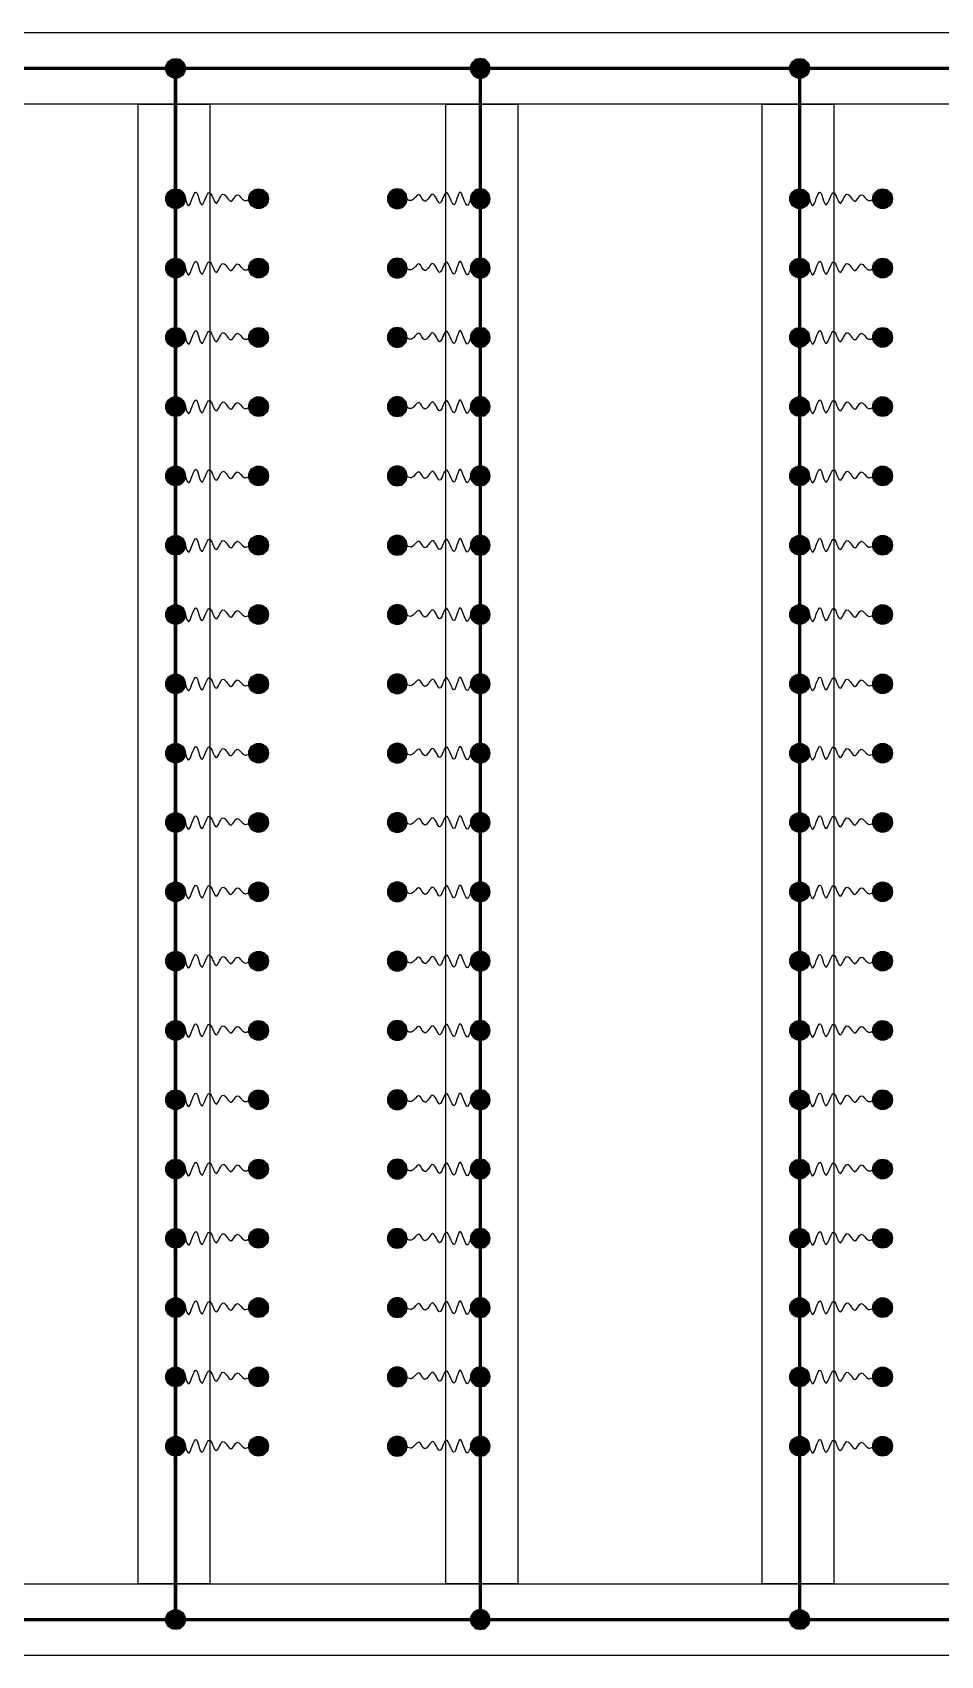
# Model space of a CAD drawing. Header units: millimetres. Extents: x -120884 to 122161, y 4425 to 84147.
# Drawn here: x 37606 to 45463, y 52614 to 66666 of the extents above; entities that cross this region are included whole.
import ezdxf

# ---------------------------------------------------------------- set-up
doc = ezdxf.new("R2010")
doc.units = ezdxf.units.MM
doc.header["$LTSCALE"] = 150
doc.linetypes.add('D1', pattern=[3, 1, -1, 1])
doc.layers.add('-----21 Embeded Wire in Ceiling or Wall_전기', color=3, linetype='Continuous')
doc.layers.add('-----27 Communication Cable Tray', color=2, linetype='Continuous')

# ---------------------------------------------------------------- blocks, each defined once
blk = doc.blocks.new('A$C10f95c32')
h = blk.add_hatch(color=0)
edge = h.paths.add_edge_path()
edge.add_arc((64.00719340983778, 64.00719340983778), 64.0071934098378, 720.0000000000341, 1080.000000000034, ccw=False)
at = {"color": 0}
blk.add_circle((64.00719340983778, 64.00719340983778), 64.0071934098378, dxfattribs=at)

msp = doc.modelspace()

# ---------------------------------------------------------------- linework, layer by layer
at = {"layer": '-----21 Embeded Wire in Ceiling or Wall_전기', "linetype": 'D1', "ltscale": 0.5, "const_width": 30, "elevation": 6.03217089559932e-10}
msp.add_lwpolyline([(26350.35005101397, 52925.34452873934), (86374.36405589487, 52925.34452873934), (86374.36405589487, 66354.73008716758), (26350.35005101397, 66354.73008716758)], close=True, dxfattribs=at)
for points in [[(38843.73223007194, 66354.73008716758), (38843.73223007194, 52925.34452873934)], [(41480.9849033365, 66354.73008716758), (41480.9849033365, 52925.34452873934)], [(44243.73223007194, 66354.73008716758), (44243.73223007194, 52925.34452873934)]]:
    msp.add_lwpolyline(points, dxfattribs=at)
at = {"layer": '-----21 Embeded Wire in Ceiling or Wall_전기'}
for points in [[(38843.73223007194, 65226.22074930242), (38897.40616556958, 65285.05277752626), (38956.54135180594, 65167.56806085177), (39020.43901685093, 65284.37394351012), (39071.4184258974, 65173.6794242725), (39138.711967818, 65280.29908213805), (39195.81014362679, 65188.62027309102), (39256.30677480719, 65266.7168299894), (39323.6003167278, 65204.2390272881), (39375.93859222371, 65261.28430058493), (39439.32571541358, 65211.03108199994), (39522.93339020715, 65240.23208834586), (39562.35856669492, 65226.22074930242)], [(41480.9849033365, 65226.22074930242), (41427.31096783886, 65285.05277752626), (41368.17578160251, 65167.56806085177), (41304.27811655751, 65284.37394351012), (41253.29870751104, 65173.6794242725), (41186.00516559044, 65280.29908213805), (41128.90698978165, 65188.62027309102), (41068.41035860125, 65266.7168299894), (41001.11681668065, 65204.2390272881), (40948.77854118473, 65261.28430058493), (40885.39141799486, 65211.03108199994), (40801.78374320129, 65240.23208834586), (40762.35856671352, 65226.22074930242)], [(44243.73223007194, 65226.22074930242), (44297.40616556958, 65285.05277752626), (44356.54135180594, 65167.56806085177), (44420.43901685093, 65284.37394351012), (44471.4184258974, 65173.6794242725), (44538.711967818, 65280.29908213805), (44595.81014362679, 65188.62027309102), (44656.30677480719, 65266.7168299894), (44723.6003167278, 65204.2390272881), (44775.93859222371, 65261.28430058493), (44839.32571541358, 65211.03108199994), (44922.93339020715, 65240.23208834586), (44962.35856669492, 65226.22074930242)], [(38843.73223007936, 64626.22074930251), (38897.40616557701, 64685.05277752635), (38956.54135181336, 64567.56806085186), (39020.43901685835, 64684.3739435102), (39071.41842590482, 64573.67942427259), (39138.71196782542, 64680.29908213814), (39195.81014363421, 64588.6202730911), (39256.30677481461, 64666.71682998948), (39323.60031673522, 64604.23902728819), (39375.93859223113, 64661.28430058502), (39439.325715421, 64611.03108200003), (39522.93339021457, 64640.23208834595), (39562.35856670234, 64626.22074930251)], [(41480.98490332908, 64626.22074930251), (41427.31096783144, 64685.05277752635), (41368.17578159508, 64567.56806085186), (41304.27811655009, 64684.3739435102), (41253.29870750362, 64573.67942427259), (41186.00516558302, 64680.29908213814), (41128.90698977423, 64588.6202730911), (41068.41035859383, 64666.71682998948), (41001.11681667322, 64604.23902728819), (40948.77854117731, 64661.28430058502), (40885.39141798744, 64611.03108200003), (40801.78374319387, 64640.23208834595), (40762.3585667061, 64626.22074930251)], [(44243.73223007936, 64626.22074930251), (44297.40616557701, 64685.05277752635), (44356.54135181336, 64567.56806085186), (44420.43901685835, 64684.3739435102), (44471.41842590482, 64573.67942427259), (44538.71196782542, 64680.29908213814), (44595.81014363421, 64588.6202730911), (44656.30677481461, 64666.71682998948), (44723.60031673522, 64604.23902728819), (44775.93859223113, 64661.28430058502), (44839.325715421, 64611.03108200003), (44922.93339021457, 64640.23208834595), (44962.35856670234, 64626.22074930251)], [(38843.73223008678, 64026.22074930259), (38897.40616558443, 64085.05277752643), (38956.54135182078, 63967.56806085195), (39020.43901686577, 64084.37394351029), (39071.41842591224, 63973.67942427268), (39138.71196783285, 64080.29908213823), (39195.81014364163, 63988.62027309119), (39256.30677482203, 64066.71682998957), (39323.60031674264, 64004.23902728828), (39375.93859223856, 64061.2843005851), (39439.32571542842, 64011.03108200012), (39522.933390222, 64040.23208834603), (39562.35856670977, 64026.22074930259)], [(41480.98490332166, 64026.22074930259), (41427.31096782401, 64085.05277752643), (41368.17578158766, 63967.56806085195), (41304.27811654267, 64084.37394351029), (41253.2987074962, 63973.67942427268), (41186.0051655756, 64080.29908213823), (41128.90698976681, 63988.62027309119), (41068.41035858641, 64066.71682998957), (41001.1168166658, 64004.23902728828), (40948.77854116989, 64061.2843005851), (40885.39141798002, 64011.03108200012), (40801.78374318645, 64040.23208834603), (40762.35856669868, 64026.22074930259)], [(44243.73223008678, 64026.22074930259), (44297.40616558443, 64085.05277752643), (44356.54135182078, 63967.56806085195), (44420.43901686577, 64084.37394351029), (44471.41842591224, 63973.67942427268), (44538.71196783285, 64080.29908213823), (44595.81014364163, 63988.62027309119), (44656.30677482203, 64066.71682998957), (44723.60031674264, 64004.23902728828), (44775.93859223856, 64061.2843005851), (44839.32571542842, 64011.03108200012), (44922.933390222, 64040.23208834603), (44962.35856670977, 64026.22074930259)], [(38843.73223008492, 63426.22074930257), (38897.40616558256, 63485.05277752641), (38956.54135181892, 63367.56806085193), (39020.43901686391, 63484.37394351027), (39071.41842591038, 63373.67942427265), (39138.71196783098, 63480.2990821382), (39195.81014363977, 63388.62027309117), (39256.30677482017, 63466.71682998955), (39323.60031674078, 63404.23902728825), (39375.93859223669, 63461.28430058508), (39439.32571542656, 63411.0310820001), (39522.93339022013, 63440.23208834601), (39562.3585667079, 63426.22074930257)], [(41480.98490332352, 63426.22074930257), (41427.31096782588, 63485.05277752641), (41368.17578158953, 63367.56806085193), (41304.27811654453, 63484.37394351027), (41253.29870749806, 63373.67942427265), (41186.00516557746, 63480.2990821382), (41128.90698976867, 63388.62027309117), (41068.41035858827, 63466.71682998955), (41001.11681666767, 63404.23902728825), (40948.77854117175, 63461.28430058508), (40885.39141798188, 63411.0310820001), (40801.78374318831, 63440.23208834601), (40762.35856670054, 63426.22074930257)], [(44243.73223008492, 63426.22074930257), (44297.40616558256, 63485.05277752641), (44356.54135181892, 63367.56806085193), (44420.43901686391, 63484.37394351027), (44471.41842591038, 63373.67942427265), (44538.71196783098, 63480.2990821382), (44595.81014363977, 63388.62027309117), (44656.30677482017, 63466.71682998955), (44723.60031674078, 63404.23902728825), (44775.93859223669, 63461.28430058508), (44839.32571542656, 63411.0310820001), (44922.93339022013, 63440.23208834601), (44962.3585667079, 63426.22074930257)], [(38843.73223008306, 62826.22074930255), (38897.4061655807, 62885.05277752639), (38956.54135181705, 62767.5680608519), (39020.43901686204, 62884.37394351025), (39071.41842590852, 62773.67942427263), (39138.71196782912, 62880.29908213818), (39195.81014363791, 62788.62027309115), (39256.30677481831, 62866.71682998953), (39323.60031673891, 62804.23902728823), (39375.93859223483, 62861.28430058506), (39439.3257154247, 62811.03108200007), (39522.93339021827, 62840.23208834599), (39562.35856670604, 62826.22074930255)], [(41480.98490332538, 62826.22074930255), (41427.31096782774, 62885.05277752639), (41368.17578159139, 62767.5680608519), (41304.2781165464, 62884.37394351025), (41253.29870749993, 62773.67942427263), (41186.00516557932, 62880.29908213818), (41128.90698977053, 62788.62027309115), (41068.41035859013, 62866.71682998953), (41001.11681666953, 62804.23902728823), (40948.77854117361, 62861.28430058506), (40885.39141798374, 62811.03108200007), (40801.78374319017, 62840.23208834599), (40762.3585667024, 62826.22074930255)], [(44243.73223008306, 62826.22074930255), (44297.4061655807, 62885.05277752639), (44356.54135181705, 62767.5680608519), (44420.43901686204, 62884.37394351025), (44471.41842590852, 62773.67942427263), (44538.71196782912, 62880.29908213818), (44595.81014363791, 62788.62027309115), (44656.30677481831, 62866.71682998953), (44723.60031673891, 62804.23902728823), (44775.93859223483, 62861.28430058506), (44839.3257154247, 62811.03108200007), (44922.93339021827, 62840.23208834599), (44962.35856670604, 62826.22074930255)], [(38843.73223008119, 62226.22074930253), (38897.40616557884, 62285.05277752637), (38956.54135181519, 62167.56806085188), (39020.43901686018, 62284.37394351023), (39071.41842590665, 62173.67942427261), (39138.71196782726, 62280.29908213816), (39195.81014363604, 62188.62027309112), (39256.30677481645, 62266.71682998951), (39323.60031673705, 62204.23902728821), (39375.93859223297, 62261.28430058504), (39439.32571542283, 62211.03108200005), (39522.93339021641, 62240.23208834597), (39562.35856670418, 62226.22074930253)], [(41480.98490332725, 62226.22074930253), (41427.3109678296, 62285.05277752637), (41368.17578159325, 62167.56806085188), (41304.27811654826, 62284.37394351023), (41253.29870750179, 62173.67942427261), (41186.00516558118, 62280.29908213816), (41128.9069897724, 62188.62027309112), (41068.41035859199, 62266.71682998951), (41001.11681667139, 62204.23902728821), (40948.77854117547, 62261.28430058504), (40885.39141798561, 62211.03108200005), (40801.78374319203, 62240.23208834597), (40762.35856670426, 62226.22074930253)], [(44243.73223008119, 62226.22074930253), (44297.40616557884, 62285.05277752637), (44356.54135181519, 62167.56806085188), (44420.43901686018, 62284.37394351023), (44471.41842590665, 62173.67942427261), (44538.71196782726, 62280.29908213816), (44595.81014363604, 62188.62027309112), (44656.30677481645, 62266.71682998951), (44723.60031673705, 62204.23902728821), (44775.93859223297, 62261.28430058504), (44839.32571542283, 62211.03108200005), (44922.93339021641, 62240.23208834597), (44962.35856670418, 62226.22074930253)], [(38843.73223007933, 61626.22074930251), (38897.40616557698, 61685.05277752635), (38956.54135181333, 61567.56806085186), (39020.43901685832, 61684.3739435102), (39071.41842590479, 61573.67942427259), (39138.71196782539, 61680.29908213814), (39195.81014363418, 61588.6202730911), (39256.30677481458, 61666.71682998948), (39323.60031673519, 61604.23902728819), (39375.9385922311, 61661.28430058502), (39439.32571542097, 61611.03108200003), (39522.93339021454, 61640.23208834595), (39562.35856670231, 61626.22074930251)], [(41480.98490332911, 61626.22074930251), (41427.31096783146, 61685.05277752635), (41368.17578159511, 61567.56806085186), (41304.27811655012, 61684.3739435102), (41253.29870750365, 61573.67942427259), (41186.00516558305, 61680.29908213814), (41128.90698977426, 61588.6202730911), (41068.41035859386, 61666.71682998948), (41001.11681667325, 61604.23902728819), (40948.77854117734, 61661.28430058502), (40885.39141798747, 61611.03108200003), (40801.7837431939, 61640.23208834595), (40762.35856670613, 61626.22074930251)], [(44243.73223007933, 61626.22074930251), (44297.40616557698, 61685.05277752635), (44356.54135181333, 61567.56806085186), (44420.43901685832, 61684.3739435102), (44471.41842590479, 61573.67942427259), (44538.71196782539, 61680.29908213814), (44595.81014363418, 61588.6202730911), (44656.30677481458, 61666.71682998948), (44723.60031673519, 61604.23902728819), (44775.9385922311, 61661.28430058502), (44839.32571542097, 61611.03108200003), (44922.93339021454, 61640.23208834595), (44962.35856670231, 61626.22074930251)], [(38843.73223007933, 61026.22074930251), (38897.40616557698, 61085.05277752635), (38956.54135181333, 60967.56806085186), (39020.43901685832, 61084.3739435102), (39071.41842590479, 60973.67942427259), (39138.71196782539, 61080.29908213814), (39195.81014363418, 60988.6202730911), (39256.30677481458, 61066.71682998948), (39323.60031673519, 61004.23902728819), (39375.9385922311, 61061.28430058502), (39439.32571542097, 61011.03108200003), (39522.93339021454, 61040.23208834595), (39562.35856670231, 61026.22074930251)], [(41480.98490332911, 61026.22074930251), (41427.31096783146, 61085.05277752635), (41368.17578159511, 60967.56806085186), (41304.27811655012, 61084.3739435102), (41253.29870750365, 60973.67942427259), (41186.00516558305, 61080.29908213814), (41128.90698977426, 60988.6202730911), (41068.41035859386, 61066.71682998948), (41001.11681667325, 61004.23902728819), (40948.77854117734, 61061.28430058502), (40885.39141798747, 61011.03108200003), (40801.7837431939, 61040.23208834595), (40762.35856670613, 61026.22074930251)], [(44243.73223007933, 61026.22074930251), (44297.40616557698, 61085.05277752635), (44356.54135181333, 60967.56806085186), (44420.43901685832, 61084.3739435102), (44471.41842590479, 60973.67942427259), (44538.71196782539, 61080.29908213814), (44595.81014363418, 60988.6202730911), (44656.30677481458, 61066.71682998948), (44723.60031673519, 61004.23902728819), (44775.9385922311, 61061.28430058502), (44839.32571542097, 61011.03108200003), (44922.93339021454, 61040.23208834595), (44962.35856670231, 61026.22074930251)], [(38843.73223007933, 60426.22074930251), (38897.40616557698, 60485.05277752635), (38956.54135181333, 60367.56806085186), (39020.43901685832, 60484.3739435102), (39071.41842590479, 60373.67942427259), (39138.71196782539, 60480.29908213814), (39195.81014363418, 60388.6202730911), (39256.30677481458, 60466.71682998948), (39323.60031673519, 60404.23902728819), (39375.9385922311, 60461.28430058502), (39439.32571542097, 60411.03108200003), (39522.93339021454, 60440.23208834595), (39562.35856670231, 60426.22074930251)], [(41480.98490332911, 60426.22074930251), (41427.31096783146, 60485.05277752635), (41368.17578159511, 60367.56806085186), (41304.27811655012, 60484.3739435102), (41253.29870750365, 60373.67942427259), (41186.00516558305, 60480.29908213814), (41128.90698977426, 60388.6202730911), (41068.41035859386, 60466.71682998948), (41001.11681667325, 60404.23902728819), (40948.77854117734, 60461.28430058502), (40885.39141798747, 60411.03108200003), (40801.7837431939, 60440.23208834595), (40762.35856670613, 60426.22074930251)], [(44243.73223007933, 60426.22074930251), (44297.40616557698, 60485.05277752635), (44356.54135181333, 60367.56806085186), (44420.43901685832, 60484.3739435102), (44471.41842590479, 60373.67942427259), (44538.71196782539, 60480.29908213814), (44595.81014363418, 60388.6202730911), (44656.30677481458, 60466.71682998948), (44723.60031673519, 60404.23902728819), (44775.9385922311, 60461.28430058502), (44839.32571542097, 60411.03108200003), (44922.93339021454, 60440.23208834595), (44962.35856670231, 60426.22074930251)], [(38843.73223007933, 59826.22074930251), (38897.40616557698, 59885.05277752635), (38956.54135181333, 59767.56806085186), (39020.43901685832, 59884.3739435102), (39071.41842590479, 59773.67942427259), (39138.71196782539, 59880.29908213814), (39195.81014363418, 59788.6202730911), (39256.30677481458, 59866.71682998948), (39323.60031673519, 59804.23902728819), (39375.9385922311, 59861.28430058502), (39439.32571542097, 59811.03108200003), (39522.93339021454, 59840.23208834595), (39562.35856670231, 59826.22074930251)], [(41480.98490332911, 59826.22074930251), (41427.31096783146, 59885.05277752635), (41368.17578159511, 59767.56806085186), (41304.27811655012, 59884.3739435102), (41253.29870750365, 59773.67942427259), (41186.00516558305, 59880.29908213814), (41128.90698977426, 59788.6202730911), (41068.41035859386, 59866.71682998948), (41001.11681667325, 59804.23902728819), (40948.77854117734, 59861.28430058502), (40885.39141798747, 59811.03108200003), (40801.7837431939, 59840.23208834595), (40762.35856670613, 59826.22074930251)], [(44243.73223007933, 59826.22074930251), (44297.40616557698, 59885.05277752635), (44356.54135181333, 59767.56806085186), (44420.43901685832, 59884.3739435102), (44471.41842590479, 59773.67942427259), (44538.71196782539, 59880.29908213814), (44595.81014363418, 59788.6202730911), (44656.30677481458, 59866.71682998948), (44723.60031673519, 59804.23902728819), (44775.9385922311, 59861.28430058502), (44839.32571542097, 59811.03108200003), (44922.93339021454, 59840.23208834595), (44962.35856670231, 59826.22074930251)], [(38843.73223007936, 59226.22074930251), (38897.40616557701, 59285.05277752635), (38956.54135181336, 59167.56806085186), (39020.43901685835, 59284.3739435102), (39071.41842590482, 59173.67942427259), (39138.71196782542, 59280.29908213814), (39195.81014363421, 59188.6202730911), (39256.30677481461, 59266.71682998948), (39323.60031673522, 59204.23902728819), (39375.93859223113, 59261.28430058502), (39439.325715421, 59211.03108200003), (39522.93339021457, 59240.23208834595), (39562.35856670234, 59226.22074930251)], [(41480.98490332911, 59226.22074930251), (41427.31096783146, 59285.05277752635), (41368.17578159511, 59167.56806085186), (41304.27811655012, 59284.3739435102), (41253.29870750365, 59173.67942427259), (41186.00516558305, 59280.29908213814), (41128.90698977426, 59188.6202730911), (41068.41035859386, 59266.71682998948), (41001.11681667325, 59204.23902728819), (40948.77854117734, 59261.28430058502), (40885.39141798747, 59211.03108200003), (40801.7837431939, 59240.23208834595), (40762.35856670613, 59226.22074930251)], [(44243.73223007936, 59226.22074930251), (44297.40616557701, 59285.05277752635), (44356.54135181336, 59167.56806085186), (44420.43901685835, 59284.3739435102), (44471.41842590482, 59173.67942427259), (44538.71196782542, 59280.29908213814), (44595.81014363421, 59188.6202730911), (44656.30677481461, 59266.71682998948), (44723.60031673522, 59204.23902728819), (44775.93859223113, 59261.28430058502), (44839.325715421, 59211.03108200003), (44922.93339021457, 59240.23208834595), (44962.35856670234, 59226.22074930251)], [(38843.73223007936, 58626.22074930251), (38897.40616557701, 58685.05277752635), (38956.54135181336, 58567.56806085186), (39020.43901685835, 58684.3739435102), (39071.41842590482, 58573.67942427259), (39138.71196782542, 58680.29908213814), (39195.81014363421, 58588.6202730911), (39256.30677481461, 58666.71682998948), (39323.60031673522, 58604.23902728819), (39375.93859223113, 58661.28430058502), (39439.325715421, 58611.03108200003), (39522.93339021457, 58640.23208834595), (39562.35856670234, 58626.22074930251)], [(41480.98490332911, 58626.22074930251), (41427.31096783146, 58685.05277752635), (41368.17578159511, 58567.56806085186), (41304.27811655012, 58684.3739435102), (41253.29870750365, 58573.67942427259), (41186.00516558305, 58680.29908213814), (41128.90698977426, 58588.6202730911), (41068.41035859386, 58666.71682998948), (41001.11681667325, 58604.23902728819), (40948.77854117734, 58661.28430058502), (40885.39141798747, 58611.03108200003), (40801.7837431939, 58640.23208834595), (40762.35856670613, 58626.22074930251)], [(44243.73223007936, 58626.22074930251), (44297.40616557701, 58685.05277752635), (44356.54135181336, 58567.56806085186), (44420.43901685835, 58684.3739435102), (44471.41842590482, 58573.67942427259), (44538.71196782542, 58680.29908213814), (44595.81014363421, 58588.6202730911), (44656.30677481461, 58666.71682998948), (44723.60031673522, 58604.23902728819), (44775.93859223113, 58661.28430058502), (44839.325715421, 58611.03108200003), (44922.93339021457, 58640.23208834595), (44962.35856670234, 58626.22074930251)], [(38843.73223007936, 58026.22074930251), (38897.40616557701, 58085.05277752635), (38956.54135181336, 57967.56806085186), (39020.43901685835, 58084.3739435102), (39071.41842590482, 57973.67942427259), (39138.71196782542, 58080.29908213814), (39195.81014363421, 57988.6202730911), (39256.30677481461, 58066.71682998948), (39323.60031673522, 58004.23902728819), (39375.93859223113, 58061.28430058502), (39439.325715421, 58011.03108200003), (39522.93339021457, 58040.23208834595), (39562.35856670234, 58026.22074930251)], [(41480.98490332911, 58026.22074930251), (41427.31096783146, 58085.05277752635), (41368.17578159511, 57967.56806085186), (41304.27811655012, 58084.3739435102), (41253.29870750365, 57973.67942427259), (41186.00516558305, 58080.29908213814), (41128.90698977426, 57988.6202730911), (41068.41035859386, 58066.71682998948), (41001.11681667325, 58004.23902728819), (40948.77854117734, 58061.28430058502), (40885.39141798747, 58011.03108200003), (40801.7837431939, 58040.23208834595), (40762.35856670613, 58026.22074930251)], [(44243.73223007936, 58026.22074930251), (44297.40616557701, 58085.05277752635), (44356.54135181336, 57967.56806085186), (44420.43901685835, 58084.3739435102), (44471.41842590482, 57973.67942427259), (44538.71196782542, 58080.29908213814), (44595.81014363421, 57988.6202730911), (44656.30677481461, 58066.71682998948), (44723.60031673522, 58004.23902728819), (44775.93859223113, 58061.28430058502), (44839.325715421, 58011.03108200003), (44922.93339021457, 58040.23208834595), (44962.35856670234, 58026.22074930251)], [(38843.73223007936, 57426.22074930251), (38897.40616557701, 57485.05277752635), (38956.54135181336, 57367.56806085186), (39020.43901685835, 57484.3739435102), (39071.41842590482, 57373.67942427259), (39138.71196782542, 57480.29908213814), (39195.81014363421, 57388.6202730911), (39256.30677481461, 57466.71682998948), (39323.60031673522, 57404.23902728819), (39375.93859223113, 57461.28430058502), (39439.325715421, 57411.03108200003), (39522.93339021457, 57440.23208834595), (39562.35856670234, 57426.22074930251)], [(41480.98490332908, 57426.22074930251), (41427.31096783144, 57485.05277752635), (41368.17578159508, 57367.56806085186), (41304.27811655009, 57484.3739435102), (41253.29870750362, 57373.67942427259), (41186.00516558302, 57480.29908213814), (41128.90698977423, 57388.6202730911), (41068.41035859383, 57466.71682998948), (41001.11681667322, 57404.23902728819), (40948.77854117731, 57461.28430058502), (40885.39141798744, 57411.03108200003), (40801.78374319387, 57440.23208834595), (40762.3585667061, 57426.22074930251)], [(44243.73223007936, 57426.22074930251), (44297.40616557701, 57485.05277752635), (44356.54135181336, 57367.56806085186), (44420.43901685835, 57484.3739435102), (44471.41842590482, 57373.67942427259), (44538.71196782542, 57480.29908213814), (44595.81014363421, 57388.6202730911), (44656.30677481461, 57466.71682998948), (44723.60031673522, 57404.23902728819), (44775.93859223113, 57461.28430058502), (44839.325715421, 57411.03108200003), (44922.93339021457, 57440.23208834595), (44962.35856670234, 57426.22074930251)], [(38843.73223007936, 56826.22074930251), (38897.40616557701, 56885.05277752635), (38956.54135181336, 56767.56806085186), (39020.43901685835, 56884.3739435102), (39071.41842590482, 56773.67942427259), (39138.71196782542, 56880.29908213814), (39195.81014363421, 56788.6202730911), (39256.30677481461, 56866.71682998948), (39323.60031673522, 56804.23902728819), (39375.93859223113, 56861.28430058502), (39439.325715421, 56811.03108200003), (39522.93339021457, 56840.23208834595), (39562.35856670234, 56826.22074930251)], [(41480.98490332908, 56826.22074930251), (41427.31096783144, 56885.05277752635), (41368.17578159508, 56767.56806085186), (41304.27811655009, 56884.3739435102), (41253.29870750362, 56773.67942427259), (41186.00516558302, 56880.29908213814), (41128.90698977423, 56788.6202730911), (41068.41035859383, 56866.71682998948), (41001.11681667322, 56804.23902728819), (40948.77854117731, 56861.28430058502), (40885.39141798744, 56811.03108200003), (40801.78374319387, 56840.23208834595), (40762.3585667061, 56826.22074930251)], [(44243.73223007936, 56826.22074930251), (44297.40616557701, 56885.05277752635), (44356.54135181336, 56767.56806085186), (44420.43901685835, 56884.3739435102), (44471.41842590482, 56773.67942427259), (44538.71196782542, 56880.29908213814), (44595.81014363421, 56788.6202730911), (44656.30677481461, 56866.71682998948), (44723.60031673522, 56804.23902728819), (44775.93859223113, 56861.28430058502), (44839.325715421, 56811.03108200003), (44922.93339021457, 56840.23208834595), (44962.35856670234, 56826.22074930251)], [(38843.73223007936, 56226.22074930251), (38897.40616557701, 56285.05277752635), (38956.54135181336, 56167.56806085186), (39020.43901685835, 56284.3739435102), (39071.41842590482, 56173.67942427259), (39138.71196782542, 56280.29908213814), (39195.81014363421, 56188.6202730911), (39256.30677481461, 56266.71682998948), (39323.60031673522, 56204.23902728819), (39375.93859223113, 56261.28430058502), (39439.325715421, 56211.03108200003), (39522.93339021457, 56240.23208834595), (39562.35856670234, 56226.22074930251)], [(41480.98490332908, 56226.22074930251), (41427.31096783144, 56285.05277752635), (41368.17578159508, 56167.56806085186), (41304.27811655009, 56284.3739435102), (41253.29870750362, 56173.67942427259), (41186.00516558302, 56280.29908213814), (41128.90698977423, 56188.6202730911), (41068.41035859383, 56266.71682998948), (41001.11681667322, 56204.23902728819), (40948.77854117731, 56261.28430058502), (40885.39141798744, 56211.03108200003), (40801.78374319387, 56240.23208834595), (40762.3585667061, 56226.22074930251)], [(44243.73223007936, 56226.22074930251), (44297.40616557701, 56285.05277752635), (44356.54135181336, 56167.56806085186), (44420.43901685835, 56284.3739435102), (44471.41842590482, 56173.67942427259), (44538.71196782542, 56280.29908213814), (44595.81014363421, 56188.6202730911), (44656.30677481461, 56266.71682998948), (44723.60031673522, 56204.23902728819), (44775.93859223113, 56261.28430058502), (44839.325715421, 56211.03108200003), (44922.93339021457, 56240.23208834595), (44962.35856670234, 56226.22074930251)], [(38843.73223007936, 55626.22074930251), (38897.40616557701, 55685.05277752635), (38956.54135181336, 55567.56806085186), (39020.43901685835, 55684.3739435102), (39071.41842590482, 55573.67942427259), (39138.71196782542, 55680.29908213814), (39195.81014363421, 55588.6202730911), (39256.30677481461, 55666.71682998948), (39323.60031673522, 55604.23902728819), (39375.93859223113, 55661.28430058502), (39439.325715421, 55611.03108200003), (39522.93339021457, 55640.23208834595), (39562.35856670234, 55626.22074930251)], [(41480.98490332908, 55626.22074930251), (41427.31096783144, 55685.05277752635), (41368.17578159508, 55567.56806085186), (41304.27811655009, 55684.3739435102), (41253.29870750362, 55573.67942427259), (41186.00516558302, 55680.29908213814), (41128.90698977423, 55588.6202730911), (41068.41035859383, 55666.71682998948), (41001.11681667322, 55604.23902728819), (40948.77854117731, 55661.28430058502), (40885.39141798744, 55611.03108200003), (40801.78374319387, 55640.23208834595), (40762.3585667061, 55626.22074930251)], [(44243.73223007936, 55626.22074930251), (44297.40616557701, 55685.05277752635), (44356.54135181336, 55567.56806085186), (44420.43901685835, 55684.3739435102), (44471.41842590482, 55573.67942427259), (44538.71196782542, 55680.29908213814), (44595.81014363421, 55588.6202730911), (44656.30677481461, 55666.71682998948), (44723.60031673522, 55604.23902728819), (44775.93859223113, 55661.28430058502), (44839.325715421, 55611.03108200003), (44922.93339021457, 55640.23208834595), (44962.35856670234, 55626.22074930251)], [(38843.73223007936, 55026.22074930251), (38897.40616557701, 55085.05277752635), (38956.54135181336, 54967.56806085186), (39020.43901685835, 55084.3739435102), (39071.41842590482, 54973.67942427259), (39138.71196782542, 55080.29908213814), (39195.81014363421, 54988.6202730911), (39256.30677481461, 55066.71682998948), (39323.60031673522, 55004.23902728819), (39375.93859223113, 55061.28430058502), (39439.325715421, 55011.03108200003), (39522.93339021457, 55040.23208834595), (39562.35856670234, 55026.22074930251)], [(41480.98490332908, 55026.22074930251), (41427.31096783144, 55085.05277752635), (41368.17578159508, 54967.56806085186), (41304.27811655009, 55084.3739435102), (41253.29870750362, 54973.67942427259), (41186.00516558302, 55080.29908213814), (41128.90698977423, 54988.6202730911), (41068.41035859383, 55066.71682998948), (41001.11681667322, 55004.23902728819), (40948.77854117731, 55061.28430058502), (40885.39141798744, 55011.03108200003), (40801.78374319387, 55040.23208834595), (40762.3585667061, 55026.22074930251)], [(44243.73223007936, 55026.22074930251), (44297.40616557701, 55085.05277752635), (44356.54135181336, 54967.56806085186), (44420.43901685835, 55084.3739435102), (44471.41842590482, 54973.67942427259), (44538.71196782542, 55080.29908213814), (44595.81014363421, 54988.6202730911), (44656.30677481461, 55066.71682998948), (44723.60031673522, 55004.23902728819), (44775.93859223113, 55061.28430058502), (44839.325715421, 55011.03108200003), (44922.93339021457, 55040.23208834595), (44962.35856670234, 55026.22074930251)], [(38843.73223007936, 54426.22074930251), (38897.40616557701, 54485.05277752635), (38956.54135181336, 54367.56806085186), (39020.43901685835, 54484.3739435102), (39071.41842590482, 54373.67942427259), (39138.71196782542, 54480.29908213814), (39195.81014363421, 54388.6202730911), (39256.30677481461, 54466.71682998948), (39323.60031673522, 54404.23902728819), (39375.93859223113, 54461.28430058502), (39439.325715421, 54411.03108200003), (39522.93339021457, 54440.23208834595), (39562.35856670234, 54426.22074930251)], [(41480.98490332908, 54426.22074930251), (41427.31096783144, 54485.05277752635), (41368.17578159508, 54367.56806085186), (41304.27811655009, 54484.3739435102), (41253.29870750362, 54373.67942427259), (41186.00516558302, 54480.29908213814), (41128.90698977423, 54388.6202730911), (41068.41035859383, 54466.71682998948), (41001.11681667322, 54404.23902728819), (40948.77854117731, 54461.28430058502), (40885.39141798744, 54411.03108200003), (40801.78374319387, 54440.23208834595), (40762.3585667061, 54426.22074930251)], [(44243.73223007936, 54426.22074930251), (44297.40616557701, 54485.05277752635), (44356.54135181336, 54367.56806085186), (44420.43901685835, 54484.3739435102), (44471.41842590482, 54373.67942427259), (44538.71196782542, 54480.29908213814), (44595.81014363421, 54388.6202730911), (44656.30677481461, 54466.71682998948), (44723.60031673522, 54404.23902728819), (44775.93859223113, 54461.28430058502), (44839.325715421, 54411.03108200003), (44922.93339021457, 54440.23208834595), (44962.35856670234, 54426.22074930251)]]:
    msp.add_spline(points, degree=3, dxfattribs=at)
at = {"layer": '-----27 Communication Cable Tray', "color": 9, "elevation": 6.03217089559932e-10}
for points in [[(86685.31385758074, 66043.78028548164), (26039.40024932814, 66043.78028548165), (26039.40024932814, 66665.6798888534), (86685.31385758074, 66665.67988885338)], [(38519.02736034678, 66043.78028548165), (39140.92696371843, 66043.78028548165), (39140.92696371843, 53236.29433042521), (38519.02736034678, 53236.29433042521)], [(41183.78714320718, 66043.78028548165), (41805.68674657884, 66043.78028548165), (41805.68674657884, 53236.29433042521), (41183.78714320718, 53236.29433042521)], [(43919.02736034678, 66043.78028548165), (44540.92696371843, 66043.78028548165), (44540.92696371843, 53236.29433042521), (43919.02736034678, 53236.29433042521)], [(86685.31385758074, 52614.39472705346), (26039.40024932814, 52614.39472705347), (26039.40024932814, 53236.29433042521), (86685.31385758074, 53236.2943304252)]]:
    msp.add_lwpolyline(points, close=True, dxfattribs=at)

# ---------------------------------------------------------------- block references
at = {"layer": '-----21 Embeded Wire in Ceiling or Wall_전기', "yscale": 1.333333333333333, "zscale": 1.333333333333333}
for p, xscale in [((38758.38930552549, 66269.38716262113), 1.333333333333333), ((41566.32782788295, 66269.38716262113), -1.333333333333333), ((44158.38930552549, 66269.38716262113), 1.333333333333333), ((38758.38930552549, 65140.87782475597), 1.333333333333333), ((39477.01564214847, 65140.87782475597), 1.333333333333333), ((40847.70149125997, 65140.87782475597), -1.333333333333333), ((41566.32782788295, 65140.87782475597), -1.333333333333333), ((44158.38930552549, 65140.87782475597), 1.333333333333333), ((44877.01564214847, 65140.87782475597), 1.333333333333333), ((38758.38930553291, 64540.87782475605), 1.333333333333333), ((39477.01564215589, 64540.87782475605), 1.333333333333333), ((40847.70149125255, 64540.87782475605), -1.333333333333333), ((41566.32782787553, 64540.87782475605), -1.333333333333333), ((44158.38930553291, 64540.87782475605), 1.333333333333333), ((44877.01564215589, 64540.87782475605), 1.333333333333333), ((38758.38930554033, 63940.87782475614), 1.333333333333333), ((39477.01564216331, 63940.87782475614), 1.333333333333333), ((40847.70149124513, 63940.87782475614), -1.333333333333333), ((41566.32782786811, 63940.87782475614), -1.333333333333333), ((44158.38930554033, 63940.87782475614), 1.333333333333333), ((44877.01564216331, 63940.87782475614), 1.333333333333333), ((38758.38930553847, 63340.87782475612), 1.333333333333333), ((39477.01564216145, 63340.87782475612), 1.333333333333333), ((40847.70149124699, 63340.87782475612), -1.333333333333333), ((41566.32782786997, 63340.87782475612), -1.333333333333333), ((44158.38930553847, 63340.87782475612), 1.333333333333333), ((44877.01564216145, 63340.87782475612), 1.333333333333333), ((38758.38930553661, 62740.8778247561), 1.333333333333333), ((39477.01564215959, 62740.8778247561), 1.333333333333333), ((40847.70149124885, 62740.8778247561), -1.333333333333333), ((41566.32782787184, 62740.8778247561), -1.333333333333333), ((44158.38930553661, 62740.8778247561), 1.333333333333333), ((44877.01564215959, 62740.8778247561), 1.333333333333333), ((38758.38930553474, 62140.87782475608), 1.333333333333333), ((39477.01564215773, 62140.87782475608), 1.333333333333333), ((40847.70149125071, 62140.87782475608), -1.333333333333333), ((41566.3278278737, 62140.87782475608), -1.333333333333333), ((44158.38930553474, 62140.87782475608), 1.333333333333333), ((44877.01564215773, 62140.87782475608), 1.333333333333333), ((38758.38930553288, 61540.87782475605), 1.333333333333333), ((39477.01564215586, 61540.87782475605), 1.333333333333333), ((40847.70149125258, 61540.87782475605), -1.333333333333333), ((41566.32782787556, 61540.87782475605), -1.333333333333333), ((44158.38930553288, 61540.87782475605), 1.333333333333333), ((44877.01564215586, 61540.87782475605), 1.333333333333333), ((38758.38930553288, 60940.87782475605), 1.333333333333333), ((39477.01564215586, 60940.87782475605), 1.333333333333333), ((40847.70149125258, 60940.87782475605), -1.333333333333333), ((41566.32782787556, 60940.87782475605), -1.333333333333333), ((44158.38930553288, 60940.87782475605), 1.333333333333333), ((44877.01564215586, 60940.87782475605), 1.333333333333333), ((38758.38930553288, 60340.87782475605), 1.333333333333333), ((39477.01564215586, 60340.87782475605), 1.333333333333333), ((40847.70149125258, 60340.87782475605), -1.333333333333333), ((41566.32782787556, 60340.87782475605), -1.333333333333333), ((44158.38930553288, 60340.87782475605), 1.333333333333333), ((44877.01564215586, 60340.87782475605), 1.333333333333333), ((38758.38930553288, 59740.87782475605), 1.333333333333333), ((39477.01564215586, 59740.87782475605), 1.333333333333333), ((40847.70149125258, 59740.87782475605), -1.333333333333333), ((41566.32782787556, 59740.87782475605), -1.333333333333333), ((44158.38930553288, 59740.87782475605), 1.333333333333333), ((44877.01564215586, 59740.87782475605), 1.333333333333333), ((38758.38930553291, 59140.87782475605), 1.333333333333333), ((39477.01564215589, 59140.87782475605), 1.333333333333333), ((40847.70149125258, 59140.87782475605), -1.333333333333333), ((41566.32782787556, 59140.87782475605), -1.333333333333333), ((44158.38930553291, 59140.87782475605), 1.333333333333333), ((44877.01564215589, 59140.87782475605), 1.333333333333333), ((38758.38930553291, 58540.87782475605), 1.333333333333333), ((39477.01564215589, 58540.87782475605), 1.333333333333333), ((40847.70149125258, 58540.87782475605), -1.333333333333333), ((41566.32782787556, 58540.87782475605), -1.333333333333333), ((44158.38930553291, 58540.87782475605), 1.333333333333333), ((44877.01564215589, 58540.87782475605), 1.333333333333333), ((38758.38930553291, 57940.87782475605), 1.333333333333333), ((39477.01564215589, 57940.87782475605), 1.333333333333333), ((40847.70149125258, 57940.87782475605), -1.333333333333333), ((41566.32782787556, 57940.87782475605), -1.333333333333333), ((44158.38930553291, 57940.87782475605), 1.333333333333333), ((44877.01564215589, 57940.87782475605), 1.333333333333333), ((38758.38930553291, 57340.87782475605), 1.333333333333333), ((39477.01564215589, 57340.87782475605), 1.333333333333333), ((40847.70149125255, 57340.87782475605), -1.333333333333333), ((41566.32782787553, 57340.87782475605), -1.333333333333333), ((44158.38930553291, 57340.87782475605), 1.333333333333333), ((44877.01564215589, 57340.87782475605), 1.333333333333333), ((38758.38930553291, 56740.87782475605), 1.333333333333333), ((39477.01564215589, 56740.87782475605), 1.333333333333333), ((40847.70149125255, 56740.87782475605), -1.333333333333333), ((41566.32782787553, 56740.87782475605), -1.333333333333333), ((44158.38930553291, 56740.87782475605), 1.333333333333333), ((44877.01564215589, 56740.87782475605), 1.333333333333333), ((38758.38930553291, 56140.87782475605), 1.333333333333333), ((39477.01564215589, 56140.87782475605), 1.333333333333333), ((40847.70149125255, 56140.87782475605), -1.333333333333333), ((41566.32782787553, 56140.87782475605), -1.333333333333333), ((44158.38930553291, 56140.87782475605), 1.333333333333333), ((44877.01564215589, 56140.87782475605), 1.333333333333333), ((38758.38930553291, 55540.87782475605), 1.333333333333333), ((39477.01564215589, 55540.87782475605), 1.333333333333333), ((40847.70149125255, 55540.87782475605), -1.333333333333333), ((41566.32782787553, 55540.87782475605), -1.333333333333333), ((44158.38930553291, 55540.87782475605), 1.333333333333333), ((44877.01564215589, 55540.87782475605), 1.333333333333333), ((38758.38930553291, 54940.87782475605), 1.333333333333333), ((39477.01564215589, 54940.87782475605), 1.333333333333333), ((40847.70149125255, 54940.87782475605), -1.333333333333333), ((41566.32782787553, 54940.87782475605), -1.333333333333333), ((44158.38930553291, 54940.87782475605), 1.333333333333333), ((44877.01564215589, 54940.87782475605), 1.333333333333333), ((38758.38930553291, 54340.87782475605), 1.333333333333333), ((39477.01564215589, 54340.87782475605), 1.333333333333333), ((40847.70149125255, 54340.87782475605), -1.333333333333333), ((41566.32782787553, 54340.87782475605), -1.333333333333333), ((44158.38930553291, 54340.87782475605), 1.333333333333333), ((44877.01564215589, 54340.87782475605), 1.333333333333333), ((38758.38930551807, 52840.00160419289), 1.333333333333333), ((41566.32782789037, 52840.00160419289), -1.333333333333333), ((44158.38930551807, 52840.00160419289), 1.333333333333333)]:
    msp.add_blockref('A$C10f95c32', p, dxfattribs=dict(at, xscale=xscale))

doc.saveas('drawing.dxf')
